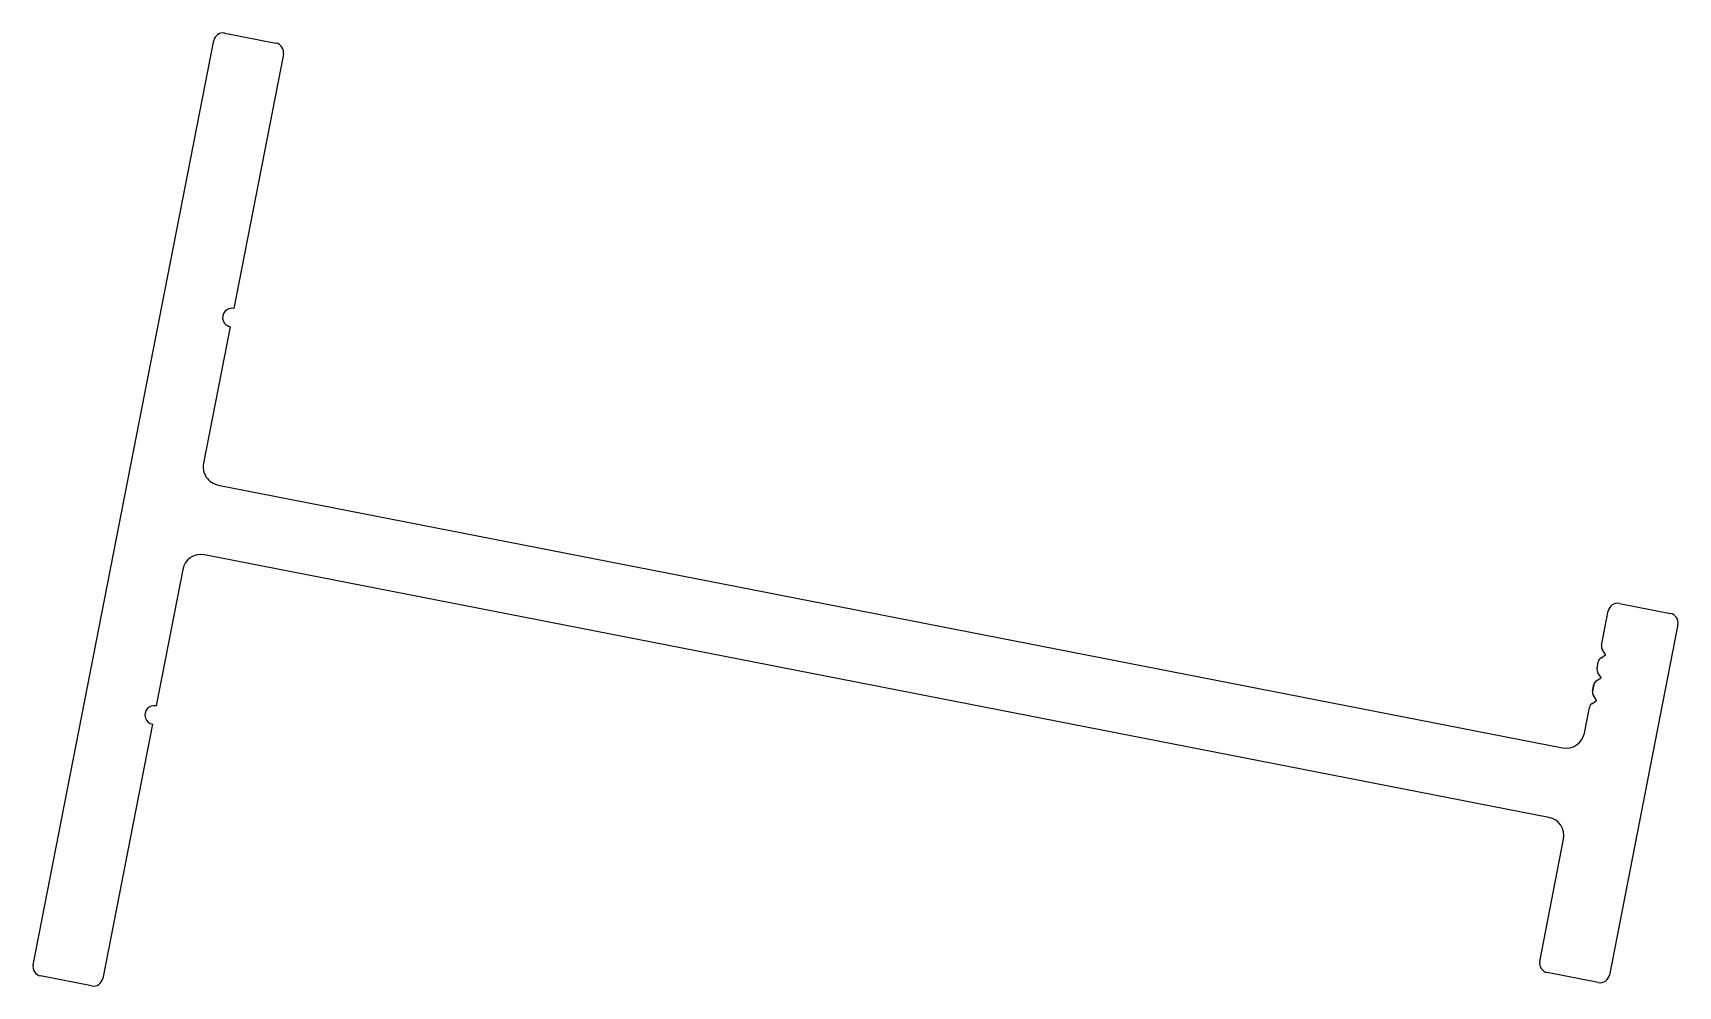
# Model space of a CAD drawing. Header units: inches. Extents: x -39.2 to 31.5, y -0.1 to 40.9.
import ezdxf

# ---------------------------------------------------------------- set-up
doc = ezdxf.new("R2010")
doc.units = ezdxf.units.IN
doc.header["$MEASUREMENT"] = 0

msp = doc.modelspace()

# ---------------------------------------------------------------- linework, layer by layer
at = {"color": 7}
for p, q in [((-39.223, 0.843), (-31.461, 40.552)), ((-30.98, 40.876), (-28.791, 40.448)), ((-28.468, 39.967), (-30.603, 29.044)), ((-30.756, 28.258), (-31.902, 22.394)), ((-31.271, 21.456), (26.486, 10.166)), ((25.901, 7.173), (-31.856, 18.462)), ((-32.794, 17.831), (-33.941, 11.967)), ((28.931, 16.367), (31.12, 15.939)), ((28.16, 14.558), (28.45, 16.044)), ((31.444, 15.458), (28.501, 0.403)), ((28.13, 14.023), (28.331, 14.158)), ((28.333, 14.169), (28.198, 14.37)), ((27.968, 13.576), (28.024, 13.864)), ((27.776, 12.595), (27.832, 12.882)), ((27.832, 12.882), (27.776, 12.595)), ((27.776, 12.595), (27.832, 12.882)), ((27.832, 12.882), (27.776, 12.595)), ((27.776, 12.595), (27.832, 12.882)), ((27.832, 12.882), (27.832, 12.882)), ((27.938, 13.042), (28.139, 13.177)), ((28.141, 13.188), (28.006, 13.389)), ((27.746, 12.06), (27.947, 12.195)), ((27.949, 12.207), (27.814, 12.407)), ((27.425, 10.798), (27.64, 11.901)), ((27.64, 11.901), (27.64, 11.901)), ((27.64, 11.901), (27.64, 11.901)), ((27.64, 11.901), (27.64, 11.901)), ((-34.094, 11.182), (-36.229, 0.258)), ((25.507, 0.988), (26.533, 6.234)), ((-36.71, -0.065), (-38.899, 0.362)), ((28.02, 0.08), (25.831, 0.507))]:
    msp.add_line(p, q, dxfattribs=at)
for centre, radius, start, end in [((-31.059, 40.473), 0.41, 78.94, 168.94), ((-28.87, 40.045), 0.41, 348.94, 78.94), ((-30.679, 28.651), 0.4, 78.94, 258.94), ((-31.117, 22.241), 0.8, 168.94, 258.94), ((-32.009, 17.677), 0.8, 78.94, 168.94), ((28.853, 15.965), 0.41, 78.94, 168.94), ((31.041, 15.537), 0.41, 348.94, 78.94), ((28.405, 14.51), 0.25, 168.94, 213.94), ((28.326, 14.165), 0.008, 303.94, 33.94), ((28.213, 13.528), 0.25, 168.94, 213.94), ((28.269, 13.816), 0.25, 123.94, 168.94), ((28.078, 12.834), 0.25, 123.94, 168.94), ((28.134, 13.184), 0.008, 303.94, 33.94), ((27.886, 11.853), 0.25, 123.94, 168.94), ((28.021, 12.547), 0.25, 168.94, 213.94), ((27.943, 12.202), 0.008, 303.94, 33.94), ((-34.017, 11.574), 0.4, 78.94, 258.94), ((26.64, 10.951), 0.8, 258.94, 348.94), ((25.748, 6.388), 0.8, 348.94, 78.94), ((-38.82, 0.765), 0.41, 168.94, 258.94), ((25.91, 0.91), 0.41, 168.94, 258.94), ((-36.632, 0.337), 0.41, 258.94, 348.94), ((28.098, 0.482), 0.41, 258.94, 348.94)]:
    msp.add_arc(centre, radius, start, end, dxfattribs=at)

doc.saveas('drawing.dxf')
